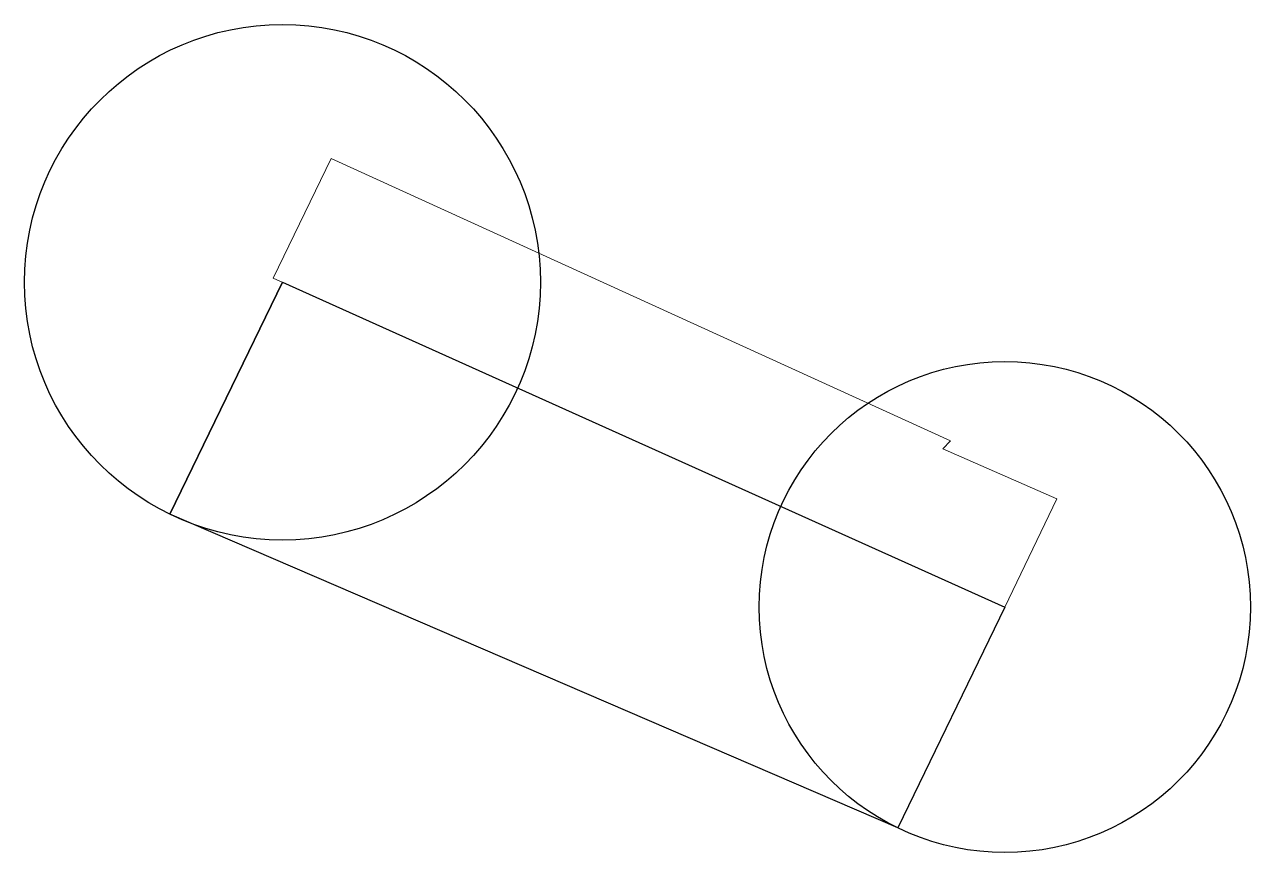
# Model space of a CAD drawing. Header units: millimetres. Extents: x 613207.7 to 613247.6, y 1318065.2 to 1318092.2.
import ezdxf

# ---------------------------------------------------------------- set-up
doc = ezdxf.new("R2010")
doc.units = ezdxf.units.MM
doc.layers.add('CVL_CUADCON_TIT', color=1, linetype='Continuous')

msp = doc.modelspace()

# ---------------------------------------------------------------- linework, layer by layer
msp.add_line((613217.963, 1318087.673), (613217.962, 1318087.672))
msp.add_lwpolyline([(613216.073, 1318083.773), (613239.602, 1318073.189), (613236.113, 1318065.99), (613212.41, 1318076.214)], close=True)
at = {"layer": 'CVL_CUADCON_TIT'}
msp.add_line((613216.073, 1318083.773), (613212.41, 1318076.214), dxfattribs=at)
at = {"layer": 'CVL_CUADCON_TIT', "color": 1, "lineweight": 18, "ltscale": 0.5, "flags": 128}
msp.add_lwpolyline([(613215.772, 1318083.909), (613217.882, 1318082.959), (613239.602, 1318073.189), (613241.292, 1318076.719), (613237.582, 1318078.349), (613237.832, 1318078.609), (613217.662, 1318087.809)], close=True, dxfattribs=at)
at = {"layer": 'CVL_CUADCON_TIT'}
for centre, radius in [((613216.073, 1318083.773), 8.4), ((613239.602, 1318073.189), 8)]:
    msp.add_circle(centre, radius, dxfattribs=at)

doc.saveas('drawing.dxf')
